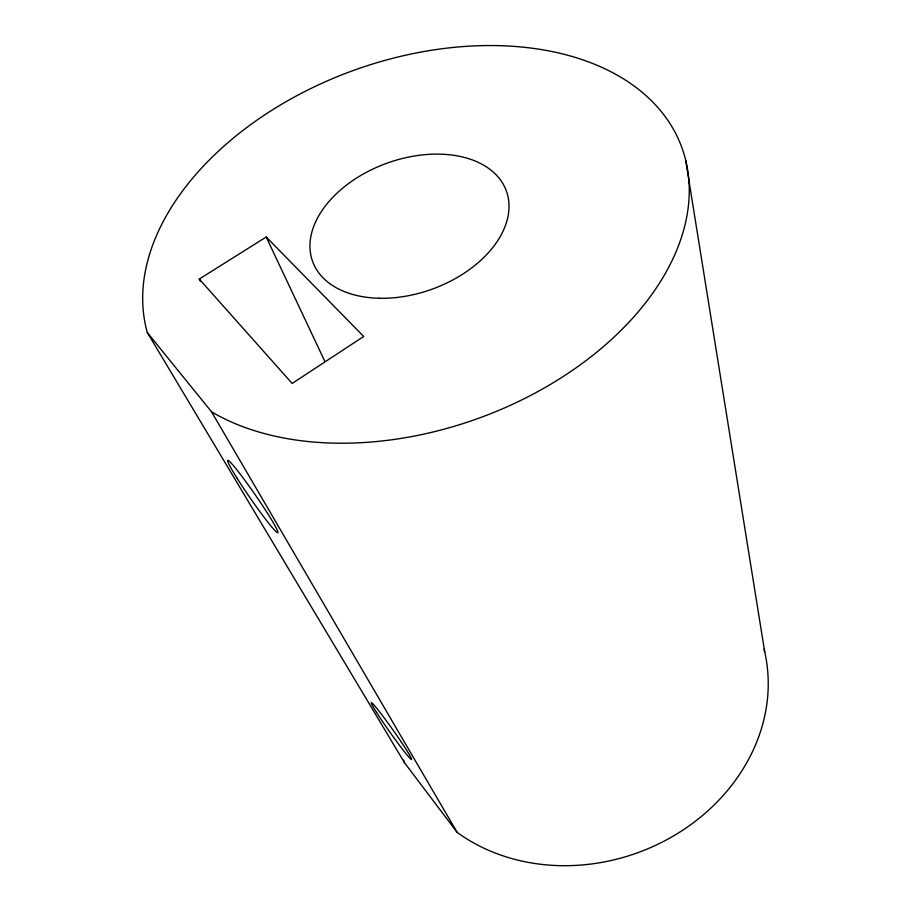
<?xml version="1.0" encoding="UTF-8"?>
<svg xmlns="http://www.w3.org/2000/svg" width="911" height="911" viewBox="0 0 911 911"><rect width="100%" height="100%" fill="white"/><g stroke="black" fill="none" stroke-linecap="round" stroke-linejoin="round"><path stroke-width="1.37" d="M199.27 279.062L266.206 237.008L363.705 336.478L292.146 383.44L199.27 279.062L200.568 281.488M211.534 411.806A282.968 184.819 -20 0 0 655.544 289.117A282.968 184.819 -20 0 0 459.246 46.882A282.968 184.819 -20 0 0 147.331 332.595L211.534 411.806L457.185 832.426A188.748 162.932 -20.2 0 0 675.005 835.045A188.748 162.932 -20.2 0 0 764.101 649.281M147.331 332.595L404.564 762.826L457.185 832.426M266.206 237.008L324.885 361.496M685.619 159.869L764.716 651.912M404.564 762.826A188.748 162.932 -20.2 0 1 403.641 760.127M379.454 298.261A103.091 66.913 -20 0 0 506.664 191.834A103.091 66.913 -20 0 0 342.285 188.475A103.091 66.913 -20 0 0 379.454 298.261M236.94 478.013A44.058 2.984 55.3 0 0 277.65 532.753A44.058 2.984 55.3 0 0 243.67 478.685A44.058 2.984 55.3 0 0 236.94 478.013M376.539 712.391A34.857 1.879 54.7 0 0 410.747 759.034A34.857 1.879 54.7 0 0 387.152 721.899A34.857 1.879 54.7 0 0 376.539 712.391"/></g></svg>
